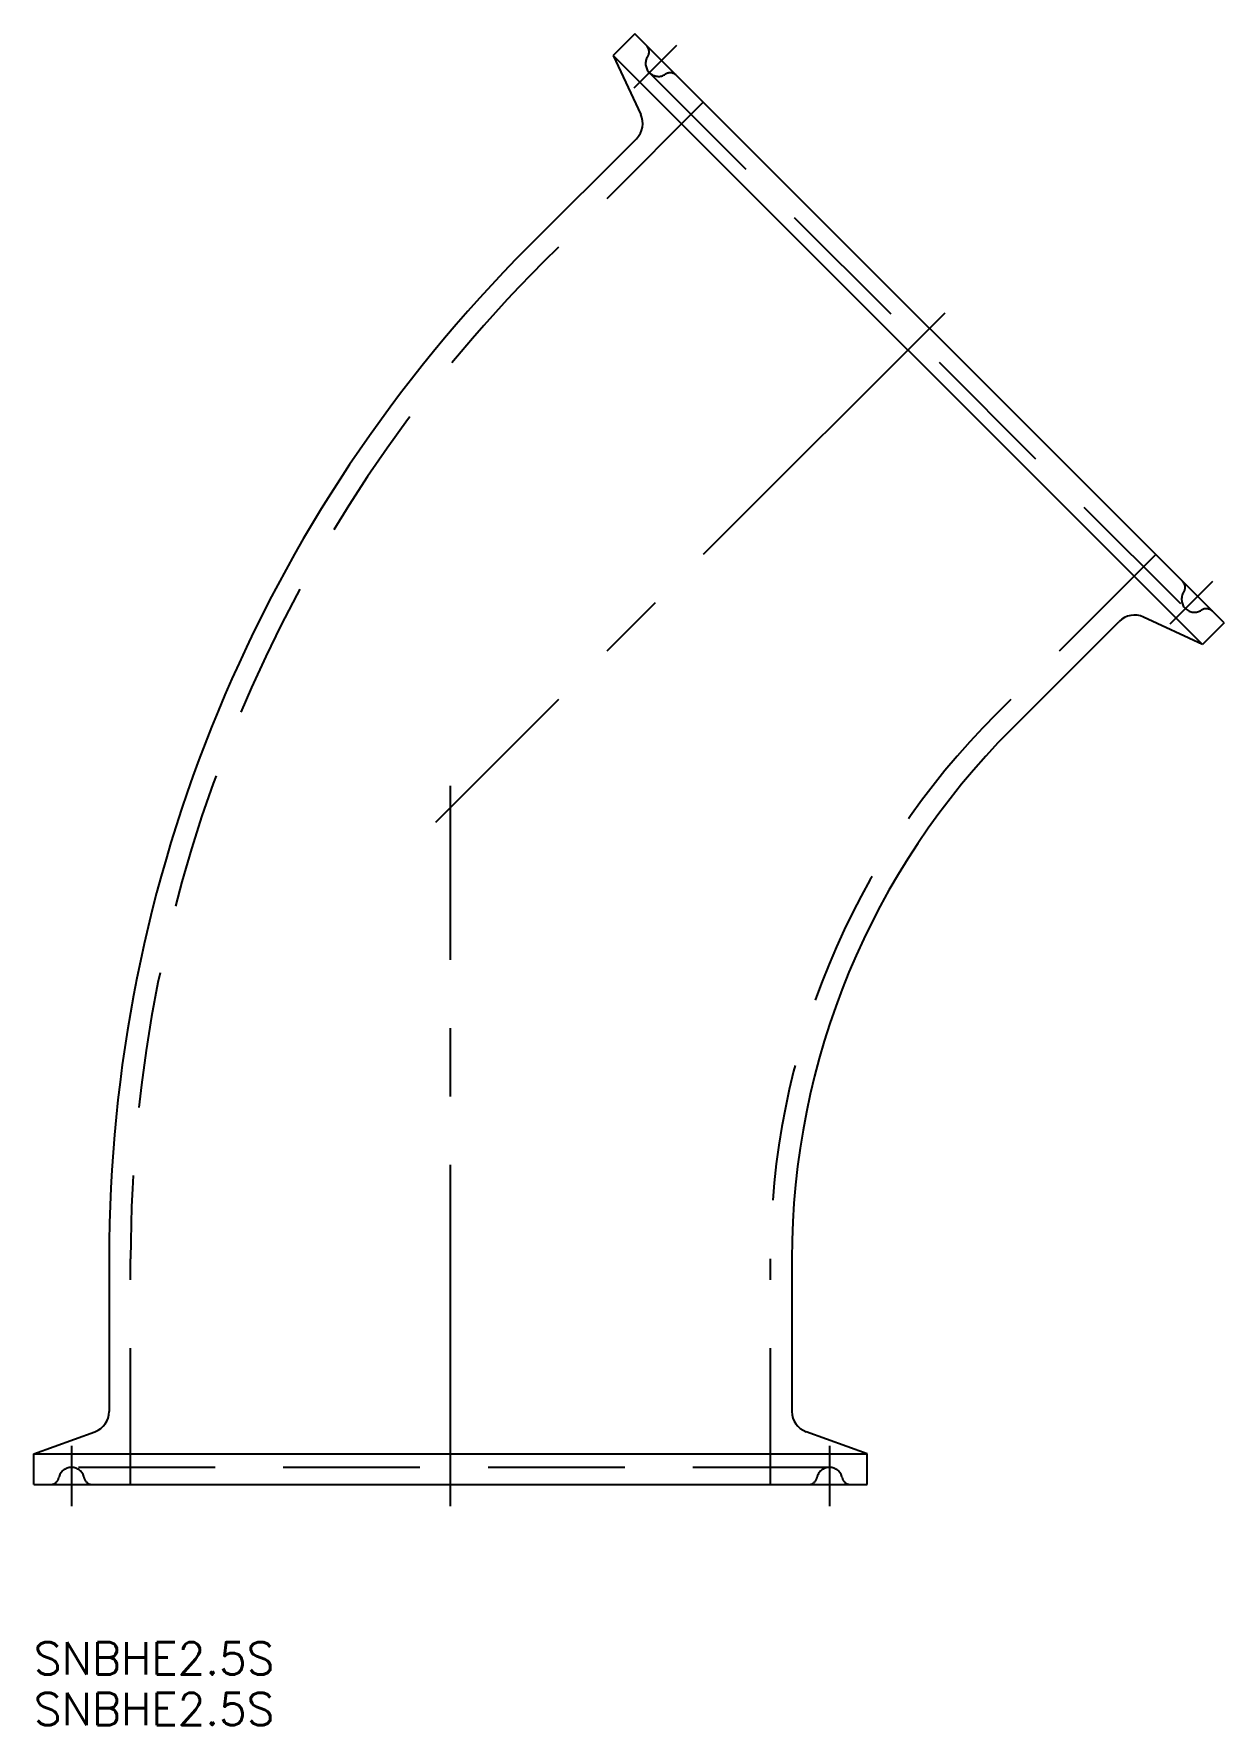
# Model space of a CAD drawing. Extents: x -39 to 72, y -22 to 135.
import ezdxf

# ---------------------------------------------------------------- set-up
doc = ezdxf.new("R2010")
doc.units = 0
doc.linetypes.add('CENTER', pattern=[50.8, 31.75, -6.35, 6.35, -6.35])
doc.linetypes.add('DASHED', pattern=[19.05, 12.7, -6.35])
doc.layers.get('0').update_dxf_attribs({"linetype": 'CONTINUOUS'})
doc.layers.add('CENTER', color=1, linetype='CENTER')
doc.styles.get("Standard").update_dxf_attribs({"font": 'txt.shx', "height": 3, "bigfont": 'bigfont.shx'})

msp = doc.modelspace()

# ---------------------------------------------------------------- linework, layer by layer
at = {"color": 7, "linetype": 'CONTINUOUS'}
for p, q in [((17.15, 134.95), (15.13, 132.93)), ((71.95, 80.15), (17.15, 134.95)), ((69.93, 78.13), (15.13, 132.93)), ((15.13, 132.93), (17.69, 127.45)), ((7.25, 115.15), (17.29, 125.19)), ((52.15, 70.25), (62.19, 80.29)), ((69.93, 78.13), (64.45, 80.69)), ((71.95, 80.15), (69.93, 78.13)), ((-31.75, 21), (-31.75, 6.8)), ((31.75, 21), (31.75, 6.8)), ((-38.75, 2.85), (-33.07, 4.92)), ((38.75, 2.85), (33.07, 4.92)), ((-38.75, 2.85), (38.75, 2.85)), ((-38.75, 0), (-38.75, 2.85)), ((38.75, 0), (38.75, 2.85)), ((-38.75, 0), (38.75, 0))]:
    msp.add_line(p, q, dxfattribs=at)
at = {"color": 3, "linetype": 'DASHED'}
for p, q in [((18.49, 131.34), (68.34, 81.49)), ((23.51, 128.58), (8.66, 113.73)), ((65.58, 86.51), (50.73, 71.66)), ((-29.75, 0), (-29.75, 21)), ((29.75, 0), (29.75, 21)), ((35.25, 1.6), (-35.25, 1.6))]:
    msp.add_line(p, q, dxfattribs=at)
for centre, radius, start, end in [((17.67, 133.29), 0.8, 326.537, 45), ((19.34, 132.19), 1.2, 146.537, 303.463), ((20.44, 130.52), 0.8, 45, 123.463), ((101.4, 21), 131.15, 135, 180), ((67.52, 83.44), 0.8, 326.537, 45), ((69.19, 82.34), 1.2, 146.537, 303.463), ((70.29, 80.67), 0.8, 45, 123.463), ((101.4, 21), 71.65, 135, 180), ((-35.25, 0.4), 1.2, 11.537, 168.463), ((35.25, 0.4), 1.2, 11.537, 168.463), ((-37.21, 0.8), 0.8, 270, 348.463), ((-33.29, 0.8), 0.8, 191.537, 270), ((33.29, 0.8), 0.8, 270, 348.463), ((37.21, 0.8), 0.8, 191.537, 270)]:
    msp.add_arc(centre, radius, start, end, dxfattribs=at)
at = {"color": 7, "linetype": 'CONTINUOUS'}
for centre, radius, start, end in [((15.88, 126.61), 2, 315, 25), ((101.4, 21), 133.15, 135, 180), ((63.61, 78.88), 2, 65, 135), ((101.4, 21), 69.65, 135, 180), ((-33.75, 6.8), 2, 290, 0), ((33.75, 6.8), 2, 180, 250)]:
    msp.add_arc(centre, radius, start, end, dxfattribs=at)
at = {"layer": 'CENTER', "color": 1, "linetype": 'CENTER'}
for p, q in [((17.08, 129.93), (21.04, 133.89)), ((45.96, 108.96), (-1.41, 61.59)), ((66.93, 80.08), (70.89, 84.04)), ((0, -2), (0, 65)), ((-35.25, 3.6), (-35.25, -2)), ((35.25, 3.6), (35.25, -2))]:
    msp.add_line(p, q, dxfattribs=at)

# ---------------------------------------------------------------- texts
at = {"color": 7, "linetype": 'CONTINUOUS'}
for p in [(-38.75, -17.67), (-38.75, -22.38)]:
    msp.add_text('SNBHE2.5S', height=3, dxfattribs=at).set_placement(p)

doc.saveas('drawing.dxf')
